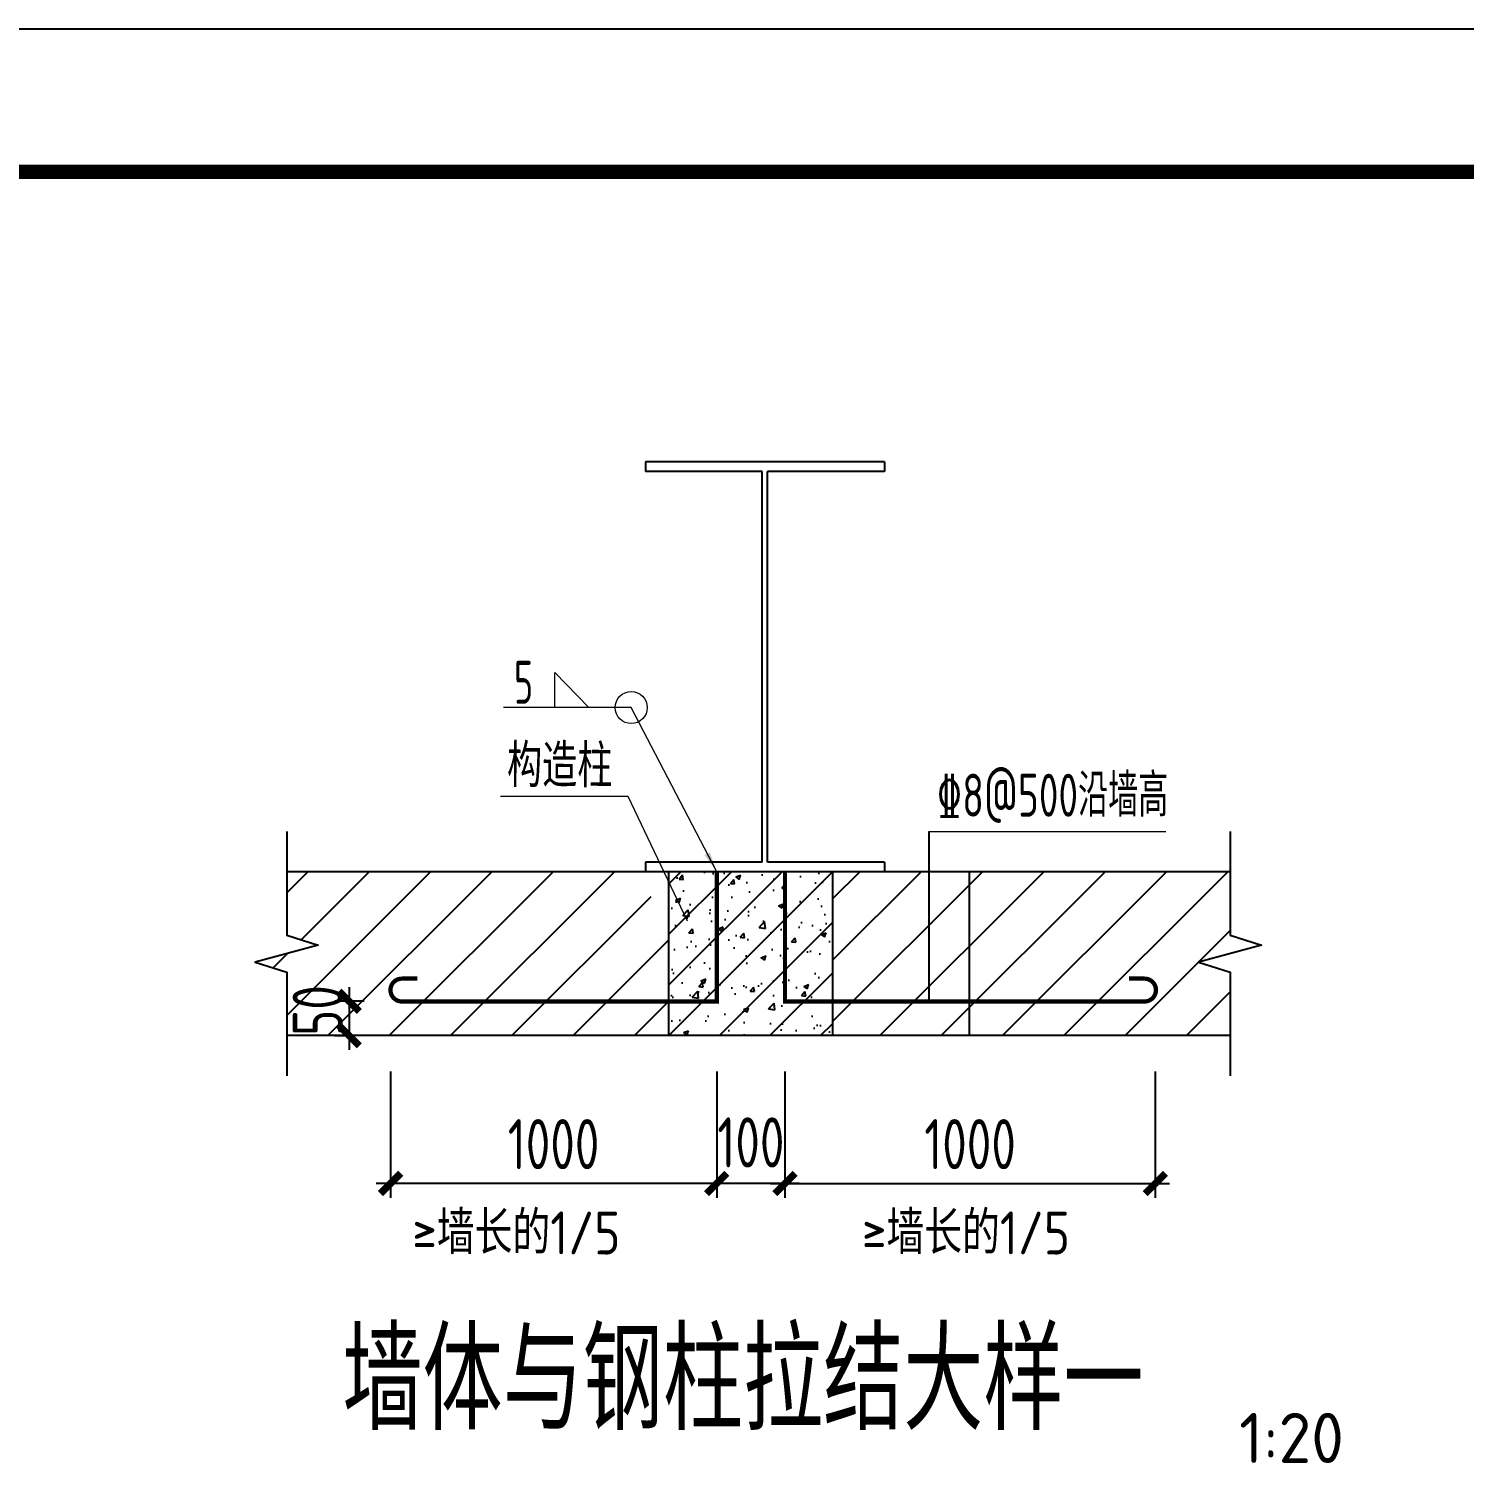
# Model space of a CAD drawing. Extents: x -2746917 to -971774, y -3334247 to -3250358.
# Drawn here: x -2123351 to -2113317, y -3284198 to -3274173 of the extents above; entities that cross this region are included whole.
import ezdxf
from ezdxf.enums import TextEntityAlignment as Align

# ---------------------------------------------------------------- set-up
doc = ezdxf.new("R2010")
doc.units = 0
doc.header["$LTSCALE"] = 1000
doc.header["$MEASUREMENT"] = 0
doc.header["$PDMODE"] = 35
doc.linetypes.add('10', pattern=[0])
doc.layers.get('0').update_dxf_attribs({"linetype": 'CONTINUOUS'})
doc.layers.get('Defpoints').update_dxf_attribs({"linetype": 'CONTINUOUS'})
for name, color, linetype in [('COLU', 7, 'CONTINUOUS'), ('DIM', 3, 'CONTINUOUS'), ('HATCH', 254, 'CONTINUOUS'), ('PUB_TITLE', 4, 'CONTINUOUS'), ('REIN', 1, 'CONTINUOUS'), ('TEXT', 7, 'CONTINUOUS'), ('THIN', 7, 'CONTINUOUS')]:
    doc.layers.add(name, color=color, linetype=linetype)
doc.layers.add('yichutu', color=7, linetype='CONTINUOUS', true_color=0xffffff, plot=False)
doc.layers.add('焊缝标注', color=9, linetype='CONTINUOUS', lineweight=18)
doc.styles.add('TSSD_Dimension', font='tssdeng.shx', dxfattribs={"width": 0.75, "bigfont": 'Hztxt.shx'})
doc.styles.add('TSSD_Label', font='tssdeng.shx', dxfattribs={"width": 0.75, "bigfont": 'hztxt.shx'})
doc.styles.add('TSSD_Norm', font='tssdeng.shx', dxfattribs={"width": 0.75, "bigfont": 'hztxt.shx'})
doc.styles.add('TSSD_Rein', font='Tssdeng.shx', dxfattribs={"width": 0.75, "bigfont": 'hztxt.shx'})
doc.dimstyles.new('TSSD_50_100', dxfattribs={"dimtxt": 350, "dimasz": 100, "dimexe": 100, "dimexo": 250, "dimgap": 100, "dimtad": 1, "dimdec": 0, "dimlfac": 0.5, "dimzin": 0, "dimdsep": 46, "dimtxsty": 'TSSD_Dimension', "dimblk": 'ARCHTICK', "dimcen": 0, "dimdle": 100, "dimclrt": 7, "dimadec": 0, "dimazin": 0, "dimtfac": 1, "dimtdec": 0, "dimtix": 1, "dimtmove": 2, "dimatfit": 3, "dimfxl": 1, "dimtolj": 1, "dimtzin": 0, "dimarcsym": 0})

# ---------------------------------------------------------------- blocks, each defined once
blk = doc.blocks.new('rtrt')
at = {"linetype": '10'}
for p, q in [((576100, 96331), (572600, 96331)), ((572600, 96331), (572600, 96191)), ((576100, 96331), (576100, 96191)), ((574310, 96191), (572600, 96191)), ((574310, 90471), (574310, 96191)), ((576100, 96191), (574390, 96191)), ((574390, 90471), (574390, 96191)), ((574310, 90471), (572600, 90471)), ((572600, 90471), (572600, 90331)), ((576100, 90471), (574390, 90471)), ((576100, 90471), (576100, 90331)), ((576100, 90331), (572600, 90331))]:
    blk.add_line(p, q, dxfattribs=at)
blk = doc.blocks.new('_ArchTick')
at = {"color": 0, "const_width": 0.5}
blk.add_lwpolyline([(-0.71, -0.71), (0.71, 0.71)], dxfattribs=at)
blk = doc.blocks.new('*D2725')
at = {"layer": 'Defpoints', "color": 0}
for p in [(-2120756, -3280970), (-2121111, -3281210), (-2120865, -3281210)]:
    blk.add_point(p, dxfattribs=at)
at = {"layer": 'DIM', "color": 0, "lineweight": -2}
for p, q in [((-2121111, -3280870), (-2121111, -3281310)), ((-2121006, -3280970), (-2121211, -3280970)), ((-2121115, -3281210), (-2121211, -3281210))]:
    blk.add_line(p, q, dxfattribs=at)
at = {"layer": 'DIM', "color": 0, "lineweight": -2, "xscale": 100, "yscale": 100, "zscale": 100}
for p, rotation in [((-2121111, -3280970), 90), ((-2121111, -3281210), 270)]:
    blk.add_blockref('_ArchTick', p, dxfattribs=dict(at, rotation=rotation))
at = {"layer": 'DIM', "color": 7, "lineweight": 5, "insert": (-2121331, -3281034), "char_height": 350, "attachment_point": 5, "rotation": 90, "style": 'TSSD_Dimension'}
blk.add_mtext('\\A1;50', dxfattribs=at)
blk = doc.blocks.new('*D2726')
at = {"layer": 'Defpoints', "color": 0}
for p in [(-2118542, -3281210), (-2118065, -3281210), (-2118542, -3282243)]:
    blk.add_point(p, dxfattribs=at)
at = {"layer": 'DIM', "color": 0, "lineweight": -2}
for p, q in [((-2118542, -3281460), (-2118542, -3282343)), ((-2118065, -3281460), (-2118065, -3282343)), ((-2117965, -3282243), (-2118642, -3282243))]:
    blk.add_line(p, q, dxfattribs=at)
at = {"layer": 'DIM', "color": 0, "lineweight": -2, "xscale": 100, "yscale": 100, "zscale": 100, "rotation": 180}
blk.add_blockref('_ArchTick', (-2118542, -3282243), dxfattribs=at)
at = {"layer": 'DIM', "color": 0, "lineweight": -2, "xscale": 100, "yscale": 100, "zscale": 100}
blk.add_blockref('_ArchTick', (-2118065, -3282243), dxfattribs=at)
at = {"layer": 'DIM', "color": 7, "lineweight": 5, "insert": (-2118303, -3281956), "char_height": 350, "attachment_point": 5, "style": 'TSSD_Dimension'}
blk.add_mtext('\\A1;100', dxfattribs=at)
blk = doc.blocks.new('*D2727')
at = {"layer": 'Defpoints', "color": 0}
for p in [(-2120822, -3281210), (-2118542, -3281210), (-2120822, -3282243)]:
    blk.add_point(p, dxfattribs=at)
at = {"layer": 'DIM', "color": 0, "lineweight": -2}
for p, q in [((-2120822, -3281460), (-2120822, -3282343)), ((-2118542, -3281460), (-2118542, -3282343)), ((-2118442, -3282243), (-2120922, -3282243))]:
    blk.add_line(p, q, dxfattribs=at)
at = {"layer": 'DIM', "color": 0, "lineweight": -2, "xscale": 100, "yscale": 100, "zscale": 100, "rotation": 180}
blk.add_blockref('_ArchTick', (-2120822, -3282243), dxfattribs=at)
at = {"layer": 'DIM', "color": 0, "lineweight": -2, "xscale": 100, "yscale": 100, "zscale": 100}
blk.add_blockref('_ArchTick', (-2118542, -3282243), dxfattribs=at)
at = {"layer": 'DIM', "color": 7, "lineweight": 5, "insert": (-2119682, -3281968), "char_height": 350, "attachment_point": 5, "style": 'TSSD_Dimension'}
blk.add_mtext('\\A1;1000', dxfattribs=at)
blk = doc.blocks.new('*D2728')
at = {"layer": 'Defpoints', "color": 0}
for p in [(-2118065, -3281210), (-2115477, -3281210), (-2115477, -3282243)]:
    blk.add_point(p, dxfattribs=at)
at = {"layer": 'DIM', "color": 0, "lineweight": -2}
for p, q in [((-2118065, -3281460), (-2118065, -3282343)), ((-2115477, -3281460), (-2115477, -3282343)), ((-2118165, -3282243), (-2115377, -3282243))]:
    blk.add_line(p, q, dxfattribs=at)
at = {"layer": 'DIM', "color": 0, "lineweight": -2, "xscale": 100, "yscale": 100, "zscale": 100, "rotation": 180}
blk.add_blockref('_ArchTick', (-2118065, -3282243), dxfattribs=at)
at = {"layer": 'DIM', "color": 0, "lineweight": -2, "xscale": 100, "yscale": 100, "zscale": 100}
blk.add_blockref('_ArchTick', (-2115477, -3282243), dxfattribs=at)
at = {"layer": 'DIM', "color": 7, "lineweight": 5, "insert": (-2116771, -3281968), "char_height": 350, "attachment_point": 5, "style": 'TSSD_Dimension'}
blk.add_mtext('\\A1;1000', dxfattribs=at)
blk = doc.blocks.new('yct-743-420-74300-42000-100-2002.0')
at = {"layer": 'yichutu', "color": 7, "true_color": 0xffffff}
blk.add_lwpolyline([(0, 0), (0, 42000), (74300, 42000), (74300, 0)], close=True, dxfattribs=at)
blk = doc.blocks.new('A$C6B365CFD')
at = {"layer": 'PUB_TITLE'}
blk.add_lwpolyline([(-70467, -17093), (-70467, 24907), (3833, 24907), (3833, -17093)], close=True, dxfattribs=at)
at = {"layer": 'PUB_TITLE', "const_width": 100}
blk.add_lwpolyline([(2833, -16093), (2833, 23907), (-69753, 23907), (-69753, -16093), (2833, -16093)], dxfattribs=at)

msp = doc.modelspace()

# ---------------------------------------------------------------- hatches: boundary and pattern name
at = {"linetype": '10'}
h = msp.add_hatch(dxfattribs=at)
h.set_pattern_fill('ANSI31', color=256, scale=95.4525, style=0)
h.set_pattern_definition([(45, (-2666244.53, -3371028.3), (-214.29697, 214.29697), [])])
h.paths.add_polyline_path([(-2116770.28, -3281209.76), (-2116858.85, -3280971.13), (-2117732.56, -3280971.13), (-2117732.56, -3281209.76)], flags=16)
h.paths.add_polyline_path([(-2122758.99, -3280924.31), (-2122758.99, -3280439.22), (-2122257.86, -3280439.22), (-2122257.86, -3280924.31)], flags=24)
h.paths.add_polyline_path([(-2121547.58, -3280767.04), (-2121547.58, -3281209.76), (-2118877.99, -3281209.76), (-2118877.99, -3280319.86), (-2119255.01, -3280064.33), (-2121547.58, -3280064.33), (-2121547.58, -3280507.04), (-2121327.58, -3280577.04), (-2121767.58, -3280697.04)])
h.paths.add_polyline_path([(-2114953.76, -3281209.76), (-2114953.76, -3280767.04), (-2115173.76, -3280697.04), (-2114733.76, -3280577.04), (-2114953.76, -3280507.04), (-2114953.76, -3280064.33), (-2117732.56, -3280064.33), (-2117732.56, -3280971.13), (-2116858.85, -3280971.13), (-2116770.28, -3281209.76)])
at = {"layer": 'HATCH'}
h = msp.add_hatch(dxfattribs=at)
h.set_pattern_fill('ARMORED', color=256, scale=50, style=0)
h.set_pattern_definition([(50, (-2818330.56, -2865909.77), (358.63009, -31.37607), [37.5, -412.5]), (355, (-2818330.56, -2865909.77), (-69.37567, 376.09607), [30, -330]), (100.4514, (-2818300.67, -2865912.4), (289.25469, 344.71977), [31.8701, -350.57106]), (46.1842, (-2818330.56, -2865809.77), (533.62052, -82.7595), [56.25, -618.75]), (96.6356, (-2818286.1, -2865816.67), (467.33135, 487.05894), [47.80514, -525.8565]), (351.1842, (-2818330.56, -2865809.8), (467.33097, 487.0593), [45, -495]), (21, (-2818280.56, -2865834.77), (298.45353, -201.30945), [37.5, -412.5]), (326, (-2818280.56, -2865834.77), (121.65767, 362.57502), [30, -330]), (71.4514, (-2818255.7, -2865851.55), (420.11131, 161.26525), [31.8701, -350.57106]), (37.5, (-2818330.56, -2865909.77), (6.079928, 166.446927), [0, -326, 0, -335, 0, -331.25]), (7.5, (-2818330.56, -2865909.77), (131.53477, 197.205856), [0, -191, 0, -318.5, 0, -126.25]), (327.5, (-2818442.06, -2865909.77), (266.911218, -11.277436), [0, -125, 0, -390, 0, -517.5]), (317.5, (-2818492.06, -2865909.77), (291.593085, 50.05249), [0, -162.5, 0, -259, 0, -367.5]), (45, (-2818330.56, -2865909.77), (-176.776695, 176.776695), [])])
h.paths.add_polyline_path([(-2118877.99, -3280064.33), (-2118877.99, -3281209.76), (-2117732.56, -3281209.76), (-2117732.56, -3280064.33)])

# ---------------------------------------------------------------- linework, layer by layer
at = {"linetype": '10'}
for p, q in [((-2114953.76, -3280064.33), (-2121547.58, -3280064.33)), ((-2118877.99, -3280064.33), (-2118877.99, -3281209.76)), ((-2117732.56, -3280064.33), (-2117732.56, -3281209.76)), ((-2116777.62, -3280064.33), (-2116777.62, -3281209.76)), ((-2120742.55, -3280811.5), (-2120634.74, -3280811.5)), ((-2120742.55, -3280811.5), (-2120634.74, -3280811.5)), ((-2115551.8, -3280811.5), (-2115659.6, -3280811.5)), ((-2115551.8, -3280811.5), (-2115659.6, -3280811.5)), ((-2114953.76, -3281209.76), (-2121547.58, -3281209.76))]:
    msp.add_line(p, q, dxfattribs=at)
at = {"linetype": '10', "const_width": 9.55}
msp.add_lwpolyline([(-2118877.99, -3280064.33), (-2118877.99, -3281209.76), (-2117732.56, -3281209.76), (-2117732.56, -3280064.33), (-2118877.99, -3280064.33)], dxfattribs=at)
at = {"linetype": '10'}
msp.add_arc((-2120742.55, -3280891.32), 79.81, 90, 270, dxfattribs=at)
at = {"layer": 'COLU', "linetype": 'ByBlock'}
msp.add_line((-2117058.32, -3279783.99), (-2117058.32, -3280971.13), dxfattribs=at)
at = {"layer": 'REIN', "color": 1, "const_width": 30}
for points in [[(-2118542.05, -3280064.33), (-2118542.05, -3280971.13), (-2120742.55, -3280971.13)], [(-2118064.79, -3280064.33), (-2118064.79, -3280971.13), (-2115551.8, -3280971.13)], [(-2120742.55, -3280811.5), (-2120634.74, -3280811.5)], [(-2115551.8, -3280811.5), (-2115659.6, -3280811.5)]]:
    msp.add_lwpolyline(points, dxfattribs=at)
for points in [[(-2120742.55, -3280971.13, -1), (-2120742.55, -3280811.5)], [(-2115551.8, -3280971.13, 1), (-2115551.8, -3280811.5)]]:
    msp.add_lwpolyline(points, format="xyb", dxfattribs=at)
at = {"layer": 'REIN', "color": 1}
msp.add_arc((-2115551.8, -3280891.32), 79.81, 270, 90, dxfattribs=at)
at = {"layer": 'TEXT', "lineweight": 5}
for p, q in [((-2119674.31, -3278917.37), (-2119674.31, -3278671.79)), ((-2119674.31, -3278671.79), (-2119434.79, -3278917.37)), ((-2119139.23, -3278917.37), (-2120032.67, -3278917.37)), ((-2118542.05, -3280064.33), (-2119139.23, -3278917.37)), ((-2119160.88, -3279539.77), (-2120054.32, -3279539.77)), ((-2118746.81, -3280408.76), (-2119160.88, -3279539.77)), ((-2117058.32, -3279783.99), (-2115401.97, -3279783.99))]:
    msp.add_line(p, q, dxfattribs=at)
msp.add_circle((-2119139.23, -3278917.37), 112.02, dxfattribs=at)
at = {"layer": 'THIN'}
for points in [[(-2121547.58, -3279784.33), (-2121547.58, -3280507.04), (-2121327.58, -3280577.04), (-2121767.58, -3280697.04), (-2121547.58, -3280767.04), (-2121547.58, -3281489.76)], [(-2114953.76, -3279784.33), (-2114953.76, -3280507.04), (-2114733.76, -3280577.04), (-2115173.76, -3280697.04), (-2114953.76, -3280767.04), (-2114953.76, -3281489.76)]]:
    msp.add_lwpolyline(points, dxfattribs=at)
at = {"layer": '焊缝标注'}
msp.add_solid([(-2118542.05, -3280064.33), (-2118627.56, -3279947.49), (-2118589.52, -3279927.55)], dxfattribs=at)

# ---------------------------------------------------------------- block references
at = {"ltscale": 1.5}
msp.add_blockref('A$C6B365CFD', (-2109793.08, -3299080.41), dxfattribs=at)
at = {"linetype": '10', "xscale": 0.4772624997422099, "yscale": 0.4772625002078712, "zscale": 0.4772624999999948}
msp.add_blockref('rtrt', (-2392321.15, -3323175.89), dxfattribs=at)
at = {"layer": 'yichutu'}
msp.add_blockref('yct-743-420-74300-42000-100-2002.0', (-2180259.79, -3316173.05), dxfattribs=at)

# ---------------------------------------------------------------- texts
at = {"layer": 'TEXT', "lineweight": 5, "style": 'TSSD_Rein', "width": 0.827233}
msp.add_text('5', height=300, dxfattribs=at).set_placement((-2119958.6, -3278890.44), (-2119824.97, -3278890.44), align=Align.FIT)
at = {"layer": 'TEXT', "lineweight": 5, "style": 'TSSD_Rein'}
for s, rotation, width, p, p2 in [('构造柱', 359.648335, 0.84025, (-2120008.48, -3279471.33), (-2119272.12, -3279475.85)), ('≥墙长的1/5', 359.821917, 0.82911, (-2120669.71, -3282735.08), (-2119215.59, -3282739.6)), ('≥墙长的1/5', 359.821917, 0.82911, (-2117527.18, -3282735.08), (-2116073.06, -3282739.6))]:
    msp.add_text(s, height=300, rotation=rotation, dxfattribs=dict(at, width=width)).set_placement(p, p2, align=Align.FIT)
at = {"layer": 'TEXT', "lineweight": 5, "style": 'TSSD_Rein', "width": 0.7}
msp.add_text('%%1328@500沿墙高', height=300, dxfattribs=at).set_placement((-2117005.69, -3279679.49, -190.9))
at = {"layer": 'TEXT', "lineweight": 5, "style": 'TSSD_Label', "width": 0.8}
msp.add_text('墙体与钢柱拉结大样一', height=700, dxfattribs=at).set_placement((-2118357.98, -3283966.39), align=Align.CENTER)
at = {"layer": 'TEXT', "linetype": 'ByBlock', "lineweight": 5, "style": 'TSSD_Norm'}
msp.add_text('1:20', height=350, dxfattribs=at).set_placement((-2114890.67, -3284301.34), align=Align.BOTTOM_LEFT)

# ---------------------------------------------------------------- dimensions: what is measured, and where the dimension line sits
at = {"layer": 'DIM', "lineweight": 5}
dim = msp.add_linear_dim(base=(-2121111.4, -3281209.76), p1=(-2120755.8, -3280970.02), p2=(-2120865.14, -3281209.76), angle=90, text='50', dimstyle='TSSD_50_100', dxfattribs=at)
dim.commit()
dim.dimension.update_dxf_attribs({"geometry": '*D2725', "text_midpoint": (-2121331.22, -3281033.62), "dimtype": 160})
dim = msp.add_linear_dim(base=(-2120822.36, -3282243), p1=(-2118542.05, -3281209.76), p2=(-2120822.36, -3281209.76), text='1000', dimstyle='TSSD_50_100', dxfattribs=at)
dim.commit()
dim.dimension.update_dxf_attribs({"geometry": '*D2727', "text_midpoint": (-2119682.21, -3281968)})
dim = msp.add_linear_dim(base=(-2118542.05, -3282243), p1=(-2118064.79, -3281209.76), p2=(-2118542.05, -3281209.76), text='100', dimstyle='TSSD_50_100', dxfattribs=at)
dim.commit()
dim.dimension.update_dxf_attribs({"geometry": '*D2726', "text_midpoint": (-2118303.42, -3281956.13), "dimtype": 160})
dim = msp.add_linear_dim(base=(-2115476.76, -3282243), p1=(-2118064.79, -3281209.76), p2=(-2115476.76, -3281209.76), angle=180, text='1000', dimstyle='TSSD_50_100', dxfattribs=at)
dim.commit()
dim.dimension.update_dxf_attribs({"geometry": '*D2728', "text_midpoint": (-2116770.77, -3281968)})

doc.saveas('drawing.dxf')
